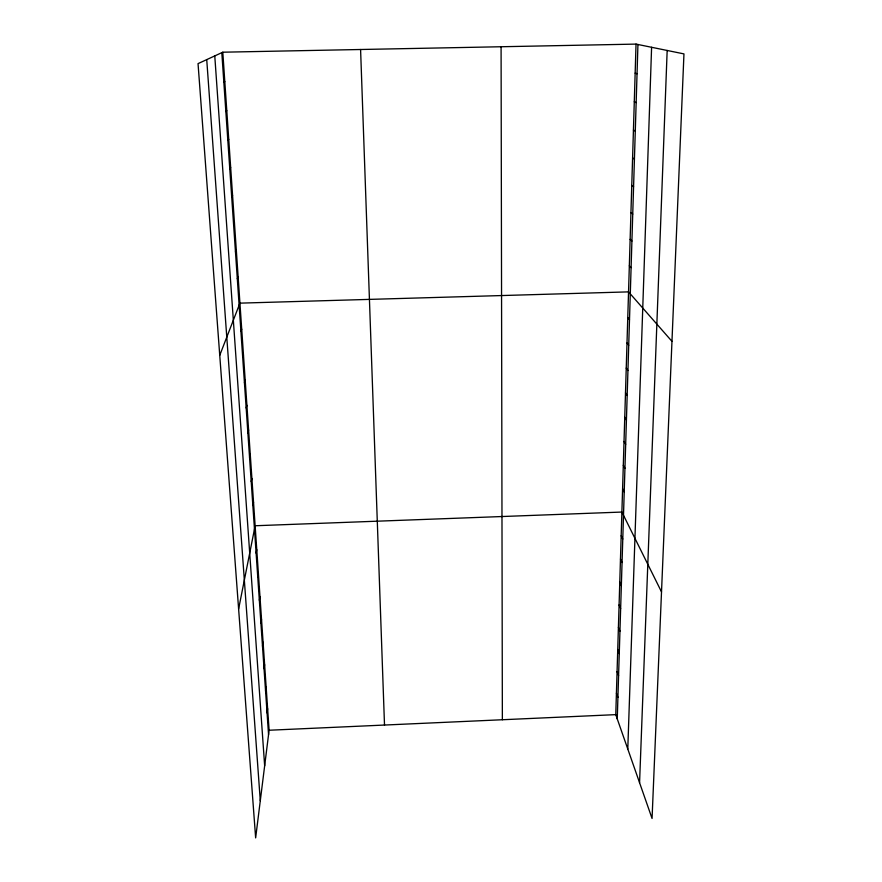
<?xml version="1.0" encoding="UTF-8"?>
<svg xmlns="http://www.w3.org/2000/svg" width="882" height="882" viewBox="0 0 882 882"><rect width="100%" height="100%" fill="white"/><g stroke="black" fill="none" stroke-linecap="round" stroke-linejoin="round"><path stroke-width="1.32" d="M636.032 44.1L683.958 53.901L652.063 818.474L615.768 714.641L636.032 44.1L222.793 52.203L198.042 63.625L255.648 837.9L269.098 730.241L222.793 52.203M617.257 718.885L637.94 44.486M627.786 749.005L651.6 47.286M639.571 782.742L667.167 50.472M267.07 712.932L267.621 708.643M265.559 690.959L266.132 686.769M264.038 668.699L264.622 664.62M262.494 646.175L263.09 642.206M260.929 623.353L261.535 619.495M259.341 600.245L259.97 596.508M257.742 576.839L258.382 573.223M256.111 553.135L256.772 549.64M238.614 608.988L255.141 525.749L621.898 512.056L661.511 591.888M252.847 505.507L253.531 502.266M251.216 481.594L251.91 478.485M249.551 457.372L250.268 454.395M247.864 432.842L248.592 429.997M246.166 407.98L246.905 405.29M244.435 382.799L245.196 380.252M242.693 357.287L243.465 354.884M240.918 331.434L241.712 329.184M219.75 355.325L239.937 303.143L628.546 291.876L671.963 341.345M237.302 278.69L238.129 276.761M235.461 251.778L236.31 250.014M233.587 224.491L234.458 222.903M231.69 196.84L232.572 195.429M229.772 168.804L230.676 167.569M227.821 140.37L228.747 139.323M225.847 111.54L226.795 110.691M223.841 82.302L224.811 81.651M269.098 730.241L615.768 714.641M635.15 73.151L637.047 73.746M634.29 101.805L636.154 102.588M633.43 130.073L635.283 131.043M632.592 157.955L634.423 159.102M631.766 185.463L633.574 186.786M630.939 212.595L632.736 214.094M630.134 239.375L631.909 241.04M629.329 265.802L631.093 267.632M627.764 317.619L629.494 319.758M627.003 343.021L628.712 345.314M626.242 368.103L627.94 370.539M625.492 392.854L627.179 395.445M624.754 417.307L626.418 420.019M624.026 441.441L625.68 444.296M623.309 465.277L624.941 468.254M622.593 488.804L624.213 491.924M621.182 535.705L622.769 539.067M620.476 559.056L622.053 562.54M619.781 582.12L621.336 585.725M619.087 604.898L620.641 608.613M618.414 627.389L619.947 631.214M617.742 649.604L619.263 653.54M617.08 671.544L618.58 675.59M616.419 693.23L617.918 697.364M206.73 59.612L260.289 800.801M214.767 55.908L264.655 765.83M221.812 52.655L268.558 734.64M360.584 49.502L384.508 725.048M501.086 46.746L502.365 719.745"/></g></svg>
